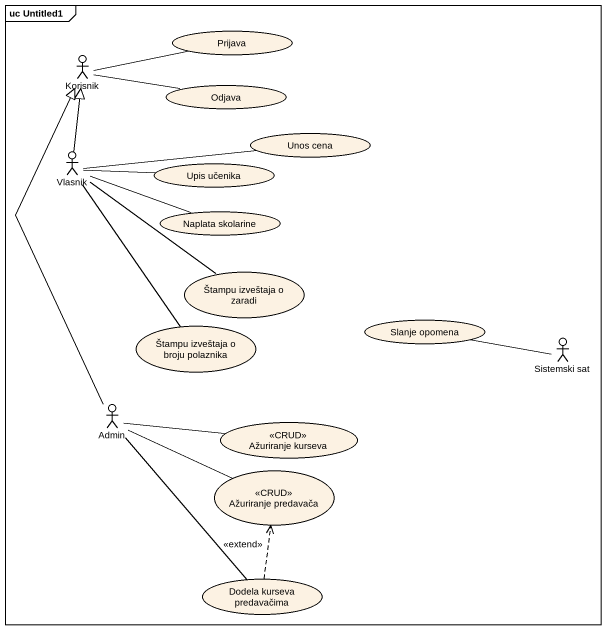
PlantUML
@startuml
mainframe uc Untitled1
actor Korisnik
usecase Prijava
usecase Odjava
usecase "Unos cena" as Unos_cena
actor Vlasnik
usecase "Upis učenika" as Upis_učenika
usecase "Naplata skolarine" as Naplata_skolarine
usecase "Štampu izveštaja o zaradi" as Štampu_izveštaja_o_zaradi
usecase "Štampu izveštaja o broju polaznika" as Štampu_izveštaja_o_broju
usecase "Slanje opomena" as Slanje_opomena
actor "Sistemski sat" as Sistemski_sat
actor Admin
usecase "Ažuriranje kurseva" as Ažuriranje_kurseva <<CRUD>>
usecase "Ažuriranje predavača" as Ažuriranje_predavača <<CRUD>>
usecase "Dodela kurseva predavačima" as Dodela_kurseva_predavačima
Korisnik -right- Prijava
Korisnik -right- Odjava
Vlasnik -up-|> Korisnik
Vlasnik -right- Unos_cena
Vlasnik -right- Upis_učenika
Vlasnik -right- Naplata_skolarine
Vlasnik -- Štampu_izveštaja_o_zaradi
Vlasnik -- Štampu_izveštaja_o_broju
Sistemski_sat -left- Slanje_opomena
Admin -up-|> Korisnik
Admin -right- Ažuriranje_kurseva
Admin -right- Ažuriranje_predavača
Admin -- Dodela_kurseva_predavačima
Dodela_kurseva_predavačima .up.> Ažuriranje_predavača : <<extend>>
@enduml
